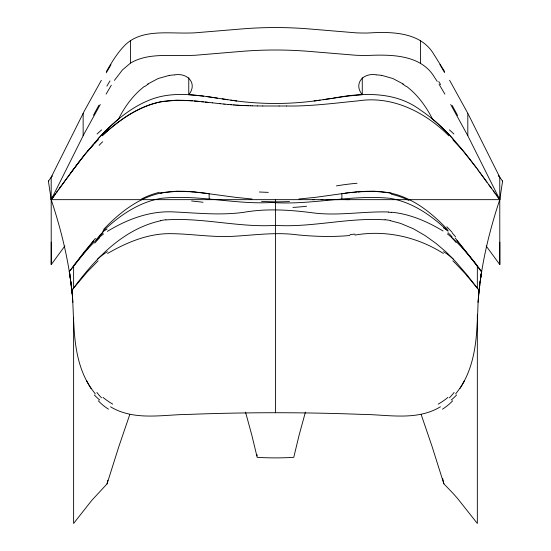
<?xml version="1.0" encoding="UTF-8"?>
<svg xmlns="http://www.w3.org/2000/svg" width="551" height="551" viewBox="0 0 551 551"><rect width="100%" height="100%" fill="white"/><g stroke="black" fill="none" stroke-linecap="round" stroke-linejoin="round"><path stroke-width="0.83" d="M110.503 406.783C134.513 421.281 163.096 414.49 189.399 414.38C218.079 413.284 246.779 412.727 275.479 412.727L275.479 199.655M341.854 199.655L341.902 193.635L344.182 193.332M478.103 301.976C477.056 328.52 477.125 356.221 464.576 380.424M478.075 302.327L478.199 300.598M478.137 301.452L478.165 301.032M478.172 300.949L478.447 297.554M478.234 300.143L478.268 299.73M478.302 299.296L478.371 298.415M478.42 297.884L478.502 296.858M478.482 297.134L478.667 295.04M478.626 295.494L478.688 294.813M478.592 295.839L478.853 293.111M478.723 294.475L478.819 293.449M479.06 291.038L478.791 293.766L478.516 293.407M478.977 291.858L478.915 292.505L478.998 291.665M478.991 291.741L479.411 287.891M479.108 290.625L479.287 288.993M479.232 289.475L479.322 288.683M479.391 288.056L479.556 286.61M479.439 287.65L479.887 283.923M479.528 286.878L479.701 285.418M479.597 286.3L479.694 285.508M479.666 285.693L479.659 282.725M479.811 284.516C483.427 255.623 490.576 227.253 499.764 199.655L502.595 181.121L498.524 175.638M479.997 283.035L480.176 281.664M480.114 282.16L480.272 280.982M480.155 281.85L480.479 279.481M480.431 279.805L481.064 275.424M480.644 278.283L480.816 277.098M480.892 276.595L480.995 275.872M480.995 275.913L481.202 274.529M481.354 273.544L481.216 274.439M481.292 273.93L481.553 272.297M481.478 272.759L481.664 271.588L476.422 264.632L456.958 240.622M481.602 271.974C471.511 258.571 460.829 244.458 447.371 233.886M73.62 317.259L73.62 523.443L91.611 500.57L107.046 483.895L107.858 480.279M305.412 412.12L299.124 435.111L293.759 457.33A299.599 299.599 0 0 1 257.179 457.33L251.807 435.111L245.526 412.134M107.046 483.895L118.885 446.448L129.788 414.504M70.576 280.183C66.802 252.785 59.921 225.876 51.188 199.655L51.188 177.229L84.475 110.71L101.363 80.281M100.275 104.476L84.014 134.038L51.188 199.655L499.771 199.655L499.771 177.229L467.813 113.313L467.813 135.746L499.771 199.655L496.086 194.696M106.116 94.111L111.316 85.226M106.446 71.41C111.777 62.297 117.191 53.061 124.657 45.499C139.555 30.229 163.771 32.991 183.207 33.046A241.641 241.641 0 0 0 194.455 32.867L242.357 28.893A408.952 408.952 0 0 1 308.801 28.907L356.311 32.86A241.6 241.6 0 0 0 367.524 33.032C391.058 31.552 421.129 31.552 434.278 55.066M203.643 96.136L188.759 94.682C197.664 83.904 188.125 72.718 175.046 74.826M114.408 80.384L122.48 69.908L130.532 63.069L130.532 40.643M62.532 184.206L65.335 180.342M63.861 182.374L56.581 192.382M64.908 245.925L51.229 264.597L51.202 197.733M58.392 189.902L68.145 176.472M59.48 188.47L60.39 187.223M65.838 179.729L79.571 161.112M56.746 192.209L57.655 190.963M68.517 176.058L73.042 169.839M56.898 191.948L51.188 199.655L48.405 181.121L52.056 176.196M55.83 193.456L51.229 199.655L54.776 194.834M70.321 173.599L71.224 172.367M72.133 171.141L74.881 167.38M51.188 177.229L52.159 175.927M73.965 168.682L85.501 153.543L99.283 137.468M70.018 276.258L69.784 274.708L70.259 274.067M75.804 166.237L81.259 159.143M72.436 293.387L72.401 296.266M71.933 290.253L72.388 289.674M72.939 288.958L71.823 290.398L71.534 287.78M72.835 289.096C94.951 258.97 122.797 229.051 160.782 220.731M73.283 288.517L87.285 271.918L98.092 260.823M80.377 160.183L82.106 158.068M82.065 158.034L82.967 156.987M82.925 156.952L83.842 155.905M71.293 282.697L71.065 283.896M83.793 155.871L85.557 153.708M85.605 153.743L86.452 152.627M86.5 152.661L88.25 150.492M87.395 151.587L93.677 144.334M455.629 393.937L459.844 388.386A72.608 60.679 -87.5 0 0 464.507 380.376M95.433 238.369L84.007 252.2L69.288 271.56L69.571 273.33M90.102 148.412L91.011 147.372M93.615 241.028L73.62 265.796L73.62 288.318M91.914 146.352L94.572 143.37M98.092 138.769C113.237 122.301 130.683 106.928 151.973 99.111C173.021 91.438 195.832 94.834 217.39 98.126M94.614 143.391L96.549 141.29M94.834 143.157L96.769 141.063M103.588 229.409C119.484 212.762 138.418 197.595 161.471 192.933M96.818 141.077L98.092 139.713M97.258 140.622L98.14 139.72M102.968 231.193C119.23 215.785 138.652 202.196 161.133 198.353C198.05 194.262 234.774 204.738 271.836 202.479C311.377 205.358 350.56 194.475 389.929 198.305C412.417 202.052 431.805 215.723 447.984 231.179M144.424 86.376C133.266 94.951 124.76 106.598 118.479 119.106A204.655 204.655 0 0 0 99.325 137.509M103.588 233.9C90.02 244.286 80.04 258.447 69.288 271.56L69.398 272.277M147.606 84.11L158.089 78.552L169.315 75.363M107.349 231.379C126.578 219.684 148.591 211.15 171.361 211.832C195.405 212.796 219.56 215.641 243.563 212.349C266.987 208.223 290.666 209.924 314.084 213.01C338.893 215.992 363.701 211.205 388.524 211.983M107.597 253.453C126.034 242.826 146.449 234.092 168.014 233.652C190.116 233.5 212.087 237.695 234.216 236.241C255.278 235.029 276.382 232.005 297.464 234.857C314.883 236.586 332.446 237.102 349.899 235.497M130.601 63.021C146.669 53.543 166.099 55.747 183.965 55.493A261.897 261.897 0 0 0 195.274 55.258L242.406 51.312A416.866 416.866 0 0 1 308.767 51.353L355.698 55.245A264.721 264.721 0 0 0 366.987 55.486C390.928 54.432 421.363 54.28 434.891 77.918M440.456 406.783C416.446 421.281 387.863 414.49 361.552 414.38C332.88 413.278 304.18 412.727 275.479 412.727M160.92 101.797C138.198 106.433 118.761 120.249 102.093 135.808C118.94 120.235 138.542 106.081 161.45 101.701M160.238 193.16L160.685 193.064M160.796 193.043L161.25 192.953M161.36 192.926L176.678 191.3L192.795 191.803M161.388 101.777L176.031 100.268L192.464 100.812M161.588 192.884C173.055 190.646 184.84 191.004 196.411 192.113M161.512 101.687C174.144 99.435 187.065 100.248 199.765 101.46M332.253 98.326L323.161 99.717M333.589 98.119C362.551 92.63 395.033 91.225 419.965 109.711C443.762 125.683 462.013 148.295 478.867 171.141M320.131 100.165L314.084 100.991A304.028 304.028 0 0 1 236.84 101.019L222.253 98.877M314.084 100.991L347.357 96.122L362.269 94.655L362.269 77.663M345.325 193.187C360.271 191.321 375.603 190.005 390.487 193.043M347.591 192.905L315.165 197.382L298.904 199.007M348.776 192.76L353.398 192.251M165.92 219.911C202.534 217.301 238.735 227.694 275.479 225.38C312.224 227.687 348.425 217.321 385.046 219.856M354.555 192.134L356.876 191.92M354.982 235.07C385.645 229.781 417.169 236.861 443.362 253.432M358.033 191.824L360.361 191.645M358.157 191.817L374.281 191.293L389.447 192.857M286.382 105.992C310.557 106.433 334.533 103.133 358.536 100.812C392.526 95.578 425.303 112.232 448.858 135.808M375.975 74.791C362.868 72.67 353.336 83.876 362.269 94.655M286.396 105.992L279.143 106.012M279.164 106.012L262.786 105.985M48.405 181.121L48.763 181.121M502.595 181.121L502.237 181.121M312.541 199.655L314.256 199.655M321.137 199.655L322.858 199.655M326.33 199.655L328.065 199.655M335.084 199.655L338.631 199.655M345.814 199.655L349.43 199.655M262.813 105.985L257.455 105.93M257.489 105.93L252.2 105.826M250.464 105.785L252.234 105.826M248.735 105.73L250.498 105.785M247.013 105.675L248.776 105.73M247.055 105.675L245.739 105.627M245.787 105.627L243.831 105.544M243.879 105.544L242.557 105.482M241.923 105.455L242.612 105.482M241.979 105.455L240.649 105.386M240.016 105.351L240.711 105.386M239.382 105.317L240.078 105.351M238.748 105.275L239.444 105.317M238.115 105.241L238.81 105.275M237.481 105.2L238.184 105.241M236.847 105.158L237.55 105.2M235.766 105.083L236.916 105.158M234.678 105.007L235.828 105.083M233.596 104.924L234.747 105.007M190.598 191.631L209.084 193.621L209.235 199.655M252.027 199.007L235.759 197.375L197.575 192.23M233.658 104.924L231.427 104.752M230.339 104.662L231.482 104.752M194.255 100.971L212.376 102.823M230.394 104.662L228.162 104.47M228.217 104.47L224.891 104.16M223.796 104.056L224.939 104.16M223.844 104.049L220.503 103.719M201.535 101.653L203.353 101.839M219.401 103.602L220.545 103.719M219.443 103.602L212.335 102.83M205.158 102.031L208.76 102.431M391.589 212.218C410.013 213.988 427.307 221.53 443.038 230.979M236.847 100.985L230.807 100.165M206.646 96.542L227.783 99.717M381.65 75.329L392.877 78.524L403.36 84.083M390.06 192.981C412.933 197.671 431.647 212.824 447.371 229.395M390.9 193.132L391.589 193.284M390.315 220.682L400.515 223.375L413.291 228.734L425.138 235.594L436.117 243.48L446.227 252.069L455.388 261.36L466.787 274.625L479.129 290.418L478.681 289.84M406.535 86.349C417.692 94.917 426.198 106.557 432.48 119.05M452.86 260.83L454.727 262.593M455.043 262.896L465.078 273.53L477.676 288.545M421.191 414.586L432.06 446.455L443.872 483.819L452.867 493.193A280.776 280.776 0 0 1 457.757 498.717L477.338 523.45L477.338 314.855M452.86 139.72L463.605 151.587L476.119 167.456M452.86 138.776L451.662 137.474A205.847 205.847 0 0 0 432.528 119.002M455.188 238.011L477.338 265.837L477.338 288.345M95.33 393.937L91.108 388.386M480.692 274.088L481.175 274.729M498.318 175.287L499.771 177.229M499.771 199.655L485.617 180.342M499.805 242.165L499.805 264.597L486.12 245.925M477.138 168.771L485.162 179.729M479.776 172.367L482.483 176.058M493.345 190.963L495.17 193.456M482.8 176.478L486.981 182.229M488.792 184.73L491.52 188.47M434.574 55.472L444.505 71.375M435.242 78.421L437.218 81.362M439.071 84.269L444.877 94.131M449.582 80.239L467.771 113.237M450.704 104.511L467.771 135.67M442.646 478.392L443.328 481.409M443.465 482.008L443.872 483.819M69.474 272.738L69.66 273.909M69.598 273.523L69.695 274.116M69.736 274.412L69.846 275.128M69.963 275.893L70.191 277.435M70.17 277.291L70.273 278.007M70.135 277.077L70.521 279.784M70.308 278.269L72.167 293.786L71.892 291.052M70.638 280.645L70.838 282.14M70.776 281.644L70.872 282.374M70.797 281.83L71.141 284.495M71.107 284.213L71.286 285.673M71.251 285.397L71.43 286.851M71.396 286.589L71.561 288.035M71.671 288.972L71.802 290.17M71.864 290.735L71.933 291.438M71.974 291.851L72.215 294.241M72.202 294.124L72.45 296.858M72.436 296.693L72.622 298.904M72.512 297.547L72.553 297.995M72.587 298.408L72.622 298.856M256.952 454.499L257.062 455.911M72.622 298.842C74.109 326.378 73.221 355.25 86.383 380.424A72.615 60.824 87.7 0 0 91.053 388.441M72.691 299.703L72.725 300.15M72.753 300.564L72.787 301.011M72.822 301.431L72.884 302.306M499.778 197.733L499.805 264.597M420.427 40.636L420.427 63.069M188.759 77.663L188.759 94.682M83.146 113.313L83.146 135.746M51.229 242.165L51.229 264.597M449.389 129.864A88.484 41.111 56.7 0 1 453.893 134.017M97.107 134.017A88.484 41.111 -56.7 0 1 101.611 129.864M454.093 392.408A70.48 61.746 83.4 0 1 449.43 397.836M447.956 397.361A57.786 44.376 -12 0 1 438.203 404.131M452.702 400.777A57.786 50.251 1.3 0 1 442.487 409.173M456.634 394.943A70.48 64.708 54.9 0 1 451.214 400.04M464.638 380.465A72.608 60.824 -87.7 0 1 459.899 388.441M91.163 388.338A72.615 60.679 87.5 0 1 86.452 380.376M101.522 397.836A70.487 61.753 -83.4 0 1 96.859 392.408M112.748 404.131A57.786 44.376 12 0 1 103.003 397.361M108.471 409.173A57.786 50.251 -1.3 0 1 98.257 400.777M99.745 400.04A70.487 64.715 -54.9 0 1 94.324 394.943M141.462 199.021A81.486 76.369 20.5 0 1 159.487 192.292M268.289 192.361A106.439 25.849 -0.6 0 1 259.369 191.996M306.556 206.253A106.185 40.423 3.2 0 1 292.912 207.41M391.313 194.186A80.77 73.999 -13.7 0 1 408.925 200.419M388.489 212.211A87.609 77.67 -19.1 0 1 391.547 212.431M443.472 227.88A67.814 45.974 60.2 0 1 448.108 230.745M103.065 231.551A65.521 43.398 -58.8 0 1 107.032 229.044M443.521 251.676A43.515 25.787 51.7 0 1 453.625 259.397M354.961 234.12A96.239 19.106 -5.4 0 1 350.119 234.533M97.307 259.356A43.343 25.787 -51.7 0 1 107.438 251.662M448.08 232.694A49.618 13.224 50.2 0 1 451.951 236.661M451.6 237.529A73.572 23.418 51.3 0 1 456.049 242.426M99.125 236.551A49.046 13.19 -50.1 0 1 102.879 232.729M94.731 243.115A73.868 23.81 -51.2 0 1 99.586 237.77M385.08 219.684A78.028 72.388 -20.3 0 1 390.363 220.517M160.74 220.572A78.208 72.539 20.2 0 1 165.885 219.753M289.509 201.549A61.678 14.037 0.4 0 1 261.546 201.356M336.434 185.901A99.359 39.369 -4.4 0 1 357.034 183.263M191.596 201.005A99.173 22.006 5.5 0 1 203.057 202.279M452.281 233.094A79.681 21.048 51.8 0 1 455.532 236.744M446.889 226.805A60.293 13.623 51.2 0 1 452.144 232.398M99.27 235.931A59.019 10.813 -50.3 0 1 103.154 231.702M95.922 239.967A79.702 19.23 -51.4 0 1 99.214 236.227M99.118 145.333A87.767 32.247 -53.5 0 1 102.631 141.752M439.925 64.591A90.343 2.583 58.9 0 1 444.588 72.656M438.727 81.562A83.022 33.838 45.1 0 1 440.6 84.558M452.185 105.496A91.459 3.072 59.1 0 1 457.592 115.469M106.295 72.808A90.619 2.624 -58.9 0 1 110.978 64.722M106.866 86.17A82.919 35.498 -44.3 0 1 110.014 80.914M93.47 115.255A91.741 3.189 -59 0 1 98.891 105.262M169.309 75.418A9.174 1.384 -8.6 0 1 174.743 74.922M144.975 86.383A187.767 44.776 -5.1 0 1 148.205 84.117M376.264 74.895A9.133 1.377 8.7 0 1 381.664 75.384M402.747 84.089A187.829 44.741 5.1 0 1 405.977 86.349"/></g></svg>
